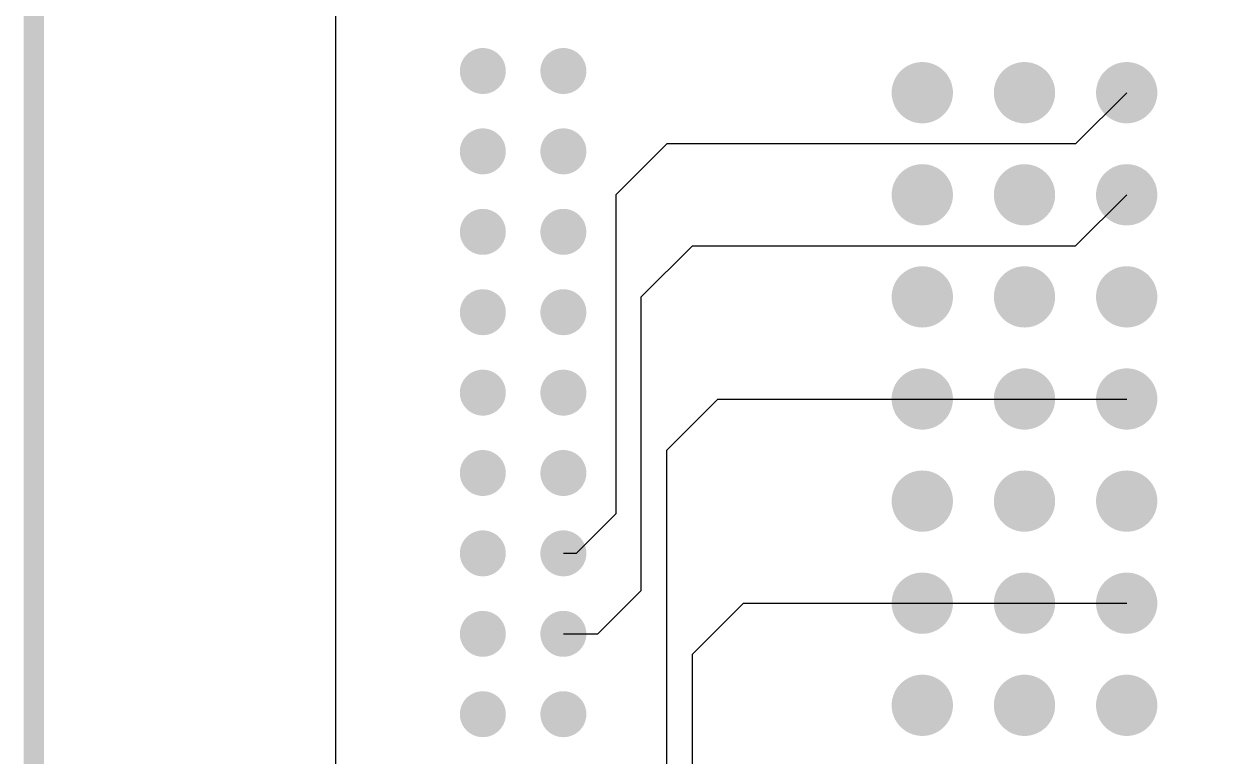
# Model space of a CAD drawing. Extents: x 295 to 953, y 10 to 290.
# Drawn here: x 491.73 to 521.27, y 130.03 to 148.25 of the extents above; entities that cross this region are included whole.
import ezdxf

# ---------------------------------------------------------------- set-up
doc = ezdxf.new("R2010")
doc.units = 0
doc.header["$LTSCALE"] = 5
doc.header["$MEASUREMENT"] = 0
doc.layers.get('0').update_dxf_attribs({"linetype": 'CONTINUOUS', "lineweight": 25})
doc.layers.add('DV-ABPB-A4_IN2', color=3, linetype='CONTINUOUS')
doc.layers.add('테두리', color=3, linetype='CONTINUOUS')

# ---------------------------------------------------------------- blocks, each defined once
blk = doc.blocks.new('C')
at = {"layer": '테두리', "const_width": 0.5}
blk.add_lwpolyline([(15, 285), (15, 15), (405, 15), (405, 285), (15, 285)], dxfattribs=at)

msp = doc.modelspace()

# ---------------------------------------------------------------- linework, layer by layer
at = {"color": 7}
for points, const_width in [([(502.852, 147.072, 1), (503.423, 147.072, 1)], 0.572), ([(504.853, 147.072, 1), (505.425, 147.072, 1)], 0.572), ([(513.679, 146.533, 1), (514.441, 146.533, 1)], 0.762), ([(516.219, 146.533, 1), (516.981, 146.533, 1)], 0.762), ([(518.759, 146.533, 1), (519.521, 146.533, 1)], 0.762), ([(502.852, 145.073, 1), (503.423, 145.073, 1)], 0.572), ([(504.853, 145.073, 1), (505.425, 145.073, 1)], 0.572), ([(513.679, 143.993, 1), (514.441, 143.993, 1)], 0.762), ([(516.219, 143.993, 1), (516.981, 143.993, 1)], 0.762), ([(518.759, 143.993, 1), (519.521, 143.993, 1)], 0.762), ([(502.852, 143.071, 1), (503.423, 143.071, 1)], 0.572), ([(504.853, 143.071, 1), (505.425, 143.071, 1)], 0.572), ([(513.679, 141.453, 1), (514.441, 141.453, 1)], 0.762), ([(516.219, 141.453, 1), (516.981, 141.453, 1)], 0.762), ([(518.759, 141.453, 1), (519.521, 141.453, 1)], 0.762), ([(502.852, 141.072, 1), (503.423, 141.072, 1)], 0.572), ([(504.853, 141.072, 1), (505.425, 141.072, 1)], 0.572), ([(502.852, 139.071, 1), (503.423, 139.071, 1)], 0.572), ([(504.853, 139.071, 1), (505.425, 139.071, 1)], 0.572), ([(513.679, 138.913, 1), (514.441, 138.913, 1)], 0.762), ([(516.219, 138.913, 1), (516.981, 138.913, 1)], 0.762), ([(518.759, 138.913, 1), (519.521, 138.913, 1)], 0.762), ([(502.852, 137.072, 1), (503.423, 137.072, 1)], 0.572), ([(504.853, 137.072, 1), (505.425, 137.072, 1)], 0.572), ([(513.679, 136.373, 1), (514.441, 136.373, 1)], 0.762), ([(516.219, 136.373, 1), (516.981, 136.373, 1)], 0.762), ([(518.759, 136.373, 1), (519.521, 136.373, 1)], 0.762), ([(502.852, 135.073, 1), (503.423, 135.073, 1)], 0.572), ([(504.853, 135.073, 1), (505.425, 135.073, 1)], 0.572), ([(513.679, 133.833, 1), (514.441, 133.833, 1)], 0.762), ([(516.219, 133.833, 1), (516.981, 133.833, 1)], 0.762), ([(518.759, 133.833, 1), (519.521, 133.833, 1)], 0.762), ([(502.852, 133.071, 1), (503.423, 133.071, 1)], 0.572), ([(504.853, 133.071, 1), (505.425, 133.071, 1)], 0.572), ([(513.679, 131.293, 1), (514.441, 131.293, 1)], 0.762), ([(516.219, 131.293, 1), (516.981, 131.293, 1)], 0.762), ([(518.759, 131.293, 1), (519.521, 131.293, 1)], 0.762), ([(502.852, 131.072, 1), (503.423, 131.072, 1)], 0.572), ([(504.853, 131.072, 1), (505.425, 131.072, 1)], 0.572)]:
    msp.add_lwpolyline(points, format="xyb", close=True, dxfattribs=dict(at, const_width=const_width))
at = {"layer": 'DV-ABPB-A4_IN2', "color": 7}
for p, q in [((499.478, 223.003), (499.478, 98.002)), ((519.14, 146.533), (517.87, 145.263)), ((507.71, 145.263), (506.44, 143.993)), ((517.87, 145.263), (507.71, 145.263)), ((506.44, 143.993), (506.44, 136.056)), ((517.87, 142.723), (519.14, 143.993)), ((507.075, 141.453), (508.345, 142.723)), ((508.345, 142.723), (517.87, 142.723)), ((507.075, 134.151), (507.075, 141.453)), ((507.71, 137.643), (508.98, 138.913)), ((508.98, 138.913), (514.06, 138.913)), ((514.06, 138.913), (516.6, 138.913)), ((516.6, 138.913), (519.14, 138.913)), ((507.71, 124.308), (507.71, 137.643)), ((506.44, 136.056), (505.457, 135.073)), ((505.457, 135.073), (505.139, 135.073)), ((505.995, 133.071), (507.075, 134.151)), ((508.345, 132.563), (509.615, 133.833)), ((509.615, 133.833), (514.06, 133.833)), ((514.06, 133.833), (516.6, 133.833)), ((516.6, 133.833), (519.14, 133.833)), ((505.139, 133.071), (505.995, 133.071)), ((508.345, 122.403), (508.345, 132.563))]:
    msp.add_line(p, q, dxfattribs=at)

# ---------------------------------------------------------------- block references
msp.add_blockref('C', (476.978, 0))

doc.saveas('drawing.dxf')
